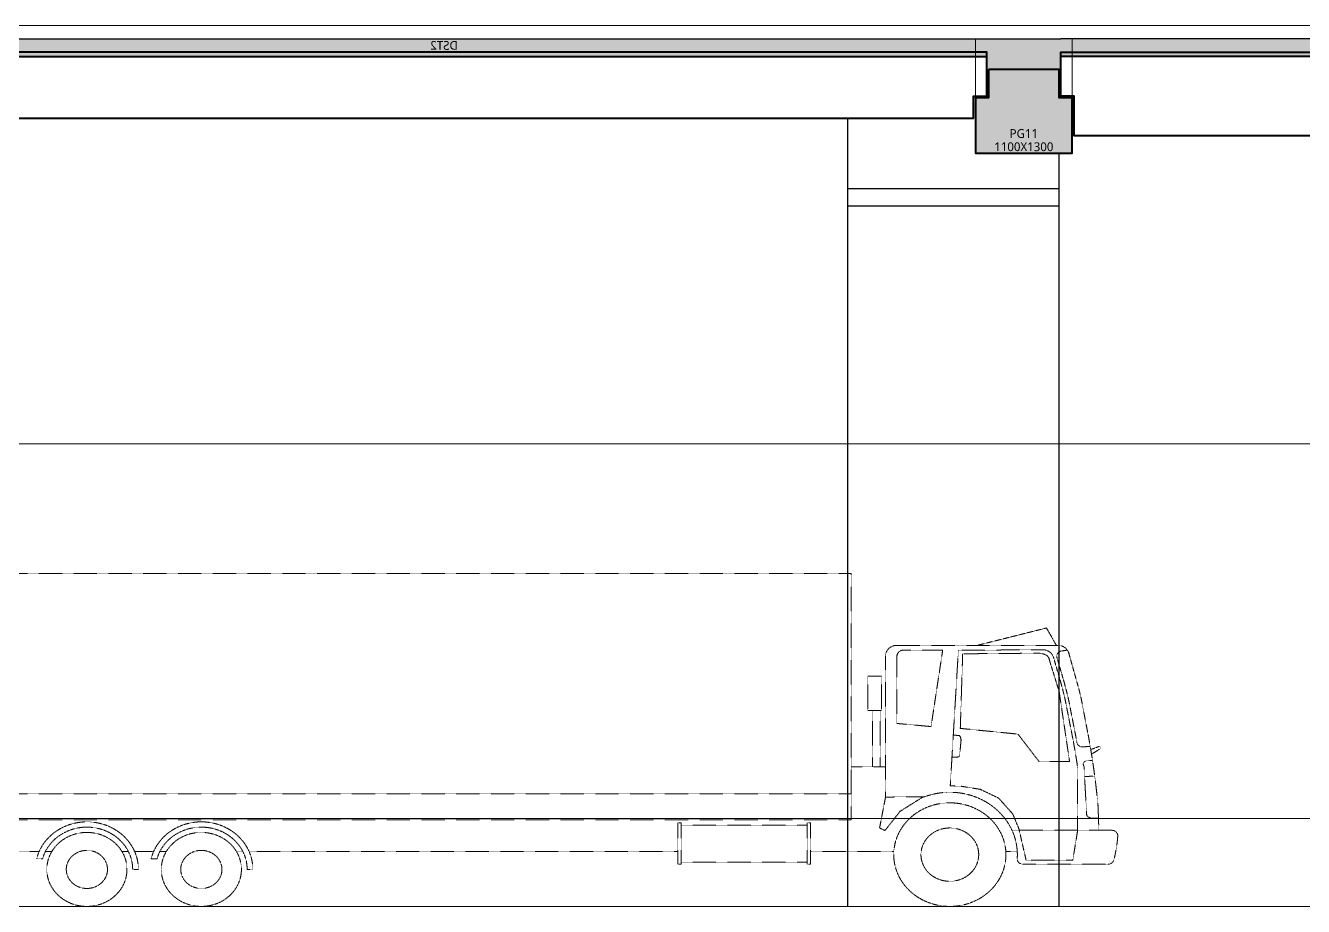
# Model space of a CAD drawing. Header units: millimetres. Extents: x 0 to 420000, y 0 to 297000.
# Drawn here: x 190775 to 205289, y 33450 to 43450 of the extents above; entities that cross this region are included whole.
import ezdxf
from ezdxf.enums import TextEntityAlignment as Align

# ---------------------------------------------------------------- set-up
doc = ezdxf.new("R2010")
doc.units = ezdxf.units.MM
doc.linetypes.add('CEN', pattern=[62, 60, -1, 0, -1])
doc.linetypes.add('HIDDEN', pattern=[0.375, 0.25, -0.125])
for name, color, linetype, lineweight in [('A-AXIS-LINE', 1, 'CEN', 15), ('A-CONC-LIN1', 2, 'Continuous', 40), ('A-CONC-LIN2', 7, 'Continuous', 25), ('A-ELEV-LIN2', 7, 'Continuous', 25), ('A-WAXM-PANL', 6, 'Continuous', 20), ('A-XXXX-FIN2', 6, 'Continuous', 20), ('A-XXXX-HID', 8, 'HIDDEN', 18)]:
    doc.layers.add(name, color=color, linetype=linetype, lineweight=lineweight)
doc.layers.add('A-CONC-SOLD', color=253, linetype='CEN')
doc.layers.add('A-XXXX-NPLT', color=144, linetype='Continuous', lineweight=15, plot=False)
doc.styles.add('맑은고딕', font='')
doc.styles.get('맑은고딕').set_extended_font_data('Malgun Gothic')

# ---------------------------------------------------------------- blocks, each defined once
blk = doc.blocks.new('axis(211208)')
at = {"layer": 'A-AXIS-LINE', "ltscale": 1000}
for p, q in [((4631788.1, -422118.7), (4955413.1, -422118.7)), ((4631788.1, -426868.7), (4955413.1, -426868.7)), ((4631788.1, -431118.7), (4955413.1, -431118.7)), ((4631788.1, -432118.7), (4955413.1, -432118.7))]:
    blk.add_line(p, q, dxfattribs=at)
blk = doc.blocks.new('지하2층')
at = {"layer": 'A-XXXX-FIN2'}
blk.add_line((4759324, -392119), (4801324, -392119), dxfattribs=at)
blk = doc.blocks.new('DTS1_2')
at = {"layer": 'A-CONC-SOLD'}
h = blk.add_hatch(color=256, dxfattribs=at)
h.dxf.hatch_style = 1
h.paths.add_polyline_path([(-7480, 0), (-7480, -150), (7480, -150), (7480, 0)])
h = blk.add_hatch(color=256, dxfattribs=at)
h.dxf.hatch_style = 1
h.paths.add_polyline_path([(-7480, -150), (-7480, -200), (7480, -200), (7480, -150)])
at = {"layer": 'A-CONC-LIN1'}
blk.add_line((7480, -200), (-7480, -200), dxfattribs=at)
at = {"layer": 'A-CONC-LIN1', "color": 2}
blk.add_lwpolyline([(7330, -1100), (-7330, -1100), (-7330, -650), (-7480, -650), (-7480, -150), (7480, -150), (7480, -650), (7330, -650)], close=True, dxfattribs=at)
at = {"layer": 'A-CONC-LIN2'}
blk.add_line((7480, 0), (-7480, 0), dxfattribs=at)
blk = doc.blocks.new('PG11')
at = {"layer": 'A-CONC-SOLD'}
h = blk.add_hatch(color=256, dxfattribs=at)
h.dxf.hatch_style = 1
h.paths.add_polyline_path([(-420, 0), (420, 0), (420, -350), (-420, -350)])
h = blk.add_hatch(color=256, dxfattribs=at)
h.dxf.hatch_style = 1
h.paths.add_polyline_path([(-400, -350), (-400, -670), (-550, -670), (-550, -1300), (550, -1300), (550, -670), (400, -670), (400, -350)])
at = {"layer": 'A-CONC-LIN1', "ltscale": 2}
blk.add_lwpolyline([(-400, -350), (-400, -670), (-550, -670), (-550, -1300), (550, -1300), (550, -670), (400, -670), (400, -350)], close=True, dxfattribs=at)
at = {"layer": 'A-CONC-LIN2'}
blk.add_line((-420, 0), (420, 0), dxfattribs=at)
at = {"layer": 'A-XXXX-NPLT'}
blk.add_lwpolyline([(550, -1300), (-550, -1300), (-550, 0), (550, 0)], close=True, dxfattribs=at)
at = {"layer": 'A-XXXX-NPLT', "style": '맑은고딕'}
for s, p in [('PG11', (0, -1075)), ('1100X1300', (0, -1225))]:
    blk.add_text(s, height=100, dxfattribs=at).set_placement(p, align=Align.MIDDLE)
blk = doc.blocks.new('DTS2_3')
at = {"layer": 'A-CONC-SOLD'}
h = blk.add_hatch(color=256, dxfattribs=at)
h.dxf.hatch_style = 1
h.paths.add_polyline_path([(13000, 0), (13000, -150), (320, -150), (320, 0)])
h = blk.add_hatch(color=256, dxfattribs=at)
h.dxf.hatch_style = 1
h.paths.add_polyline_path([(320, -150), (320, -200), (12980, -200), (12980, -150)])
at = {"layer": 'A-CONC-LIN1'}
blk.add_line((12980, -200), (320, -200), dxfattribs=at)
at = {"layer": 'A-CONC-LIN1', "color": 2}
blk.add_lwpolyline([(12830, -900), (470, -900), (470, -650), (320, -650), (320, -150), (12980, -150), (12980, -650), (12830, -650)], close=True, dxfattribs=at)
at = {"layer": 'A-CONC-LIN2'}
blk.add_line((13000, 0), (320, 0), dxfattribs=at)
at = {"layer": 'A-XXXX-NPLT', "style": '맑은고딕'}
blk.add_text('DST2', height=100, dxfattribs=at).set_placement((6485, -75), align=Align.MIDDLE)
blk = doc.blocks.new('냉동층(220321)')
at = {"layer": 'A-ELEV-LIN2'}
for p, q in [((4770424, -412119), (4770424, -403169)), ((4772824, -412119), (4772824, -403569)), ((4770424, -403969), (4772824, -403969)), ((4772824, -404169), (4770424, -404169))]:
    blk.add_line(p, q, dxfattribs=at)
at = {"layer": 'A-XXXX-FIN2'}
blk.add_line((4801324, -402119), (4759324, -402119), dxfattribs=at)
at = {"xscale": -1}
blk.add_blockref('DTS2_3', (4772324, -402269), dxfattribs=at)
blk.add_blockref('PG11', (4772424, -402269))
at = {"layer": 'A-WAXM-PANL'}
blk.add_blockref('DTS1_2', (4780324, -402269), dxfattribs=at)
blk = doc.blocks.new('11ton')
at = {"layer": 'A-XXXX-HID', "color": 253, "ltscale": 10}
for p, q in [((8763845, 883232), (8774735, 883232)), ((8763845, 883232), (8763845, 880436)), ((8774735, 883232), (8774735, 880436)), ((8776168, 882416), (8776953, 882613)), ((8776953, 882613), (8777065, 882416)), ((8775261, 882322), (8775254, 882299)), ((8775255, 882416), (8777081, 882416)), ((8775280, 882346), (8775261, 882322)), ((8775298, 882357), (8775280, 882346)), ((8775336, 882363), (8775298, 882357)), ((8775774, 882363), (8775336, 882363)), ((8775642, 881494), (8775774, 882363)), ((8775860, 880821), (8775952, 882360)), ((8775952, 882360), (8776908, 882366)), ((8775974, 881473), (8776001, 882320)), ((8776001, 882320), (8776880, 882327)), ((8776880, 882327), (8776927, 882316)), ((8776927, 882316), (8776961, 882298)), ((8777125, 882352), (8777190, 882362)), ((8777206, 882329), (8777293, 882018)), ((8775125, 882296), (8775125, 880694)), ((8775254, 882299), (8775254, 881529)), ((8776961, 882298), (8776980, 882273)), ((8776980, 882273), (8776988, 882242)), ((8776988, 882242), (8777097, 881890)), ((8777033, 882278), (8777123, 881968)), ((8777072, 882278), (8777162, 881968)), ((8774925, 882067), (8774925, 881677)), ((8774925, 882067), (8775078, 882067)), ((8775078, 882067), (8775078, 881677)), ((8777097, 881890), (8777215, 881096)), ((8774925, 881677), (8775078, 881677)), ((8774975, 881677), (8774975, 881036)), ((8775065, 881677), (8775065, 881036)), ((8777193, 881657), (8777252, 881356)), ((8777232, 881657), (8777291, 881356)), ((8777367, 881707), (8777425, 881406)), ((8775254, 881529), (8775642, 881494)), ((8776629, 881408), (8775974, 881473)), ((8775894, 881397), (8775962, 881392)), ((8775962, 881392), (8775975, 881376)), ((8775983, 881346), (8775966, 881162)), ((8775975, 881376), (8775983, 881346)), ((8776869, 881096), (8776629, 881408)), ((8775930, 881148), (8775880, 881147)), ((8775942, 881147), (8775930, 881148)), ((8775957, 881152), (8775942, 881147)), ((8775966, 881162), (8775957, 881152)), ((8777370, 881263), (8777450, 881270)), ((8777456, 881232), (8777560, 881272)), ((8777563, 881241), (8777465, 881181)), ((8777560, 881272), (8777563, 881241)), ((8774735, 881036), (8775125, 881036)), ((8776869, 881096), (8777215, 881096)), ((8777307, 881026), (8777307, 880316)), ((8777372, 881059), (8777379, 881037)), ((8777379, 881037), (8777409, 880497)), ((8777406, 881104), (8777476, 881111)), ((8777385, 880926), (8777501, 880932)), ((8763845, 880731), (8774735, 880731)), ((8775985, 880816), (8775860, 880821)), ((8776202, 880781), (8775985, 880816)), ((8776410, 880681), (8776202, 880781)), ((8775057, 880342), (8775125, 880694)), ((8775551, 880695), (8775125, 880694)), ((8775551, 880695), (8775289, 880531)), ((8776570, 880501), (8776410, 880681)), ((8777539, 880585), (8777548, 880316)), ((8763845, 880436), (8774735, 880436)), ((8764789, 880076), (8764685, 880436)), ((8775289, 880531), (8775119, 880314)), ((8776639, 880335), (8776570, 880501)), ((8777448, 880462), (8777543, 880461)), ((8772764, 880400), (8772764, 879932)), ((8772764, 880400), (8772803, 880400)), ((8772803, 880400), (8772803, 879932)), ((8772803, 880376), (8774233, 880376)), ((8774233, 880400), (8774233, 879932)), ((8774233, 880400), (8774272, 880400)), ((8774272, 880400), (8774272, 879932)), ((8775119, 880314), (8775057, 880342)), ((8777697, 880316), (8776561, 880316)), ((8776721, 879979), (8776639, 880335)), ((8777307, 880316), (8777252, 879979)), ((8764789, 880076), (8765513, 880076)), ((8765484, 879992), (8765551, 879992)), ((8765584, 880076), (8765657, 880076)), ((8766452, 880076), (8766525, 880076)), ((8766596, 880076), (8766813, 880076)), ((8766784, 879992), (8766851, 879992)), ((8766884, 880076), (8766957, 880076)), ((8767752, 880076), (8767825, 880076)), ((8767896, 880076), (8772764, 880076)), ((8774272, 880076), (8775219, 880076)), ((8776491, 880076), (8776621, 880076)), ((8766574, 879872), (8766639, 879872)), ((8767874, 879872), (8767939, 879872)), ((8772764, 879932), (8772803, 879932)), ((8772803, 879956), (8774233, 879956)), ((8774233, 879932), (8774272, 879932)), ((8776685, 879932), (8777654, 879932)), ((8777252, 879979), (8776721, 879979))]:
    blk.add_line(p, q, dxfattribs=at)
at = {"layer": 'A-XXXX-HID', "color": 253, "ltscale": 10, "extrusion": (0, 0, -1)}
for centre, major_axis, start_param, end_param in [((8775255, 882296), (130, 0), 3.141593, 4.712389), ((8776908, 882246), (-130, 0), 1.570796, 2.865583), ((8777135, 882293), (65, 0), 2.881287, 4.560965), ((8777081, 882296), (130, 0), -1.570796, -0.27601), ((8774654, 881315), (2746, 0), -0.280953, -0.155414), ((8773929, 881191), (-3302, 0), 2.884042, 2.988135), ((8773968, 881191), (3302, 0), -0.25755, -0.153458), ((8767160, 879745), (10242, 0), -0.171191, -0.13592), ((8767199, 879745), (-10242, 0), 2.970402, 2.975081), ((8777363, 881322), (65, 0), 1.46916, 2.975081), ((8767333, 879795), (10242, 0), -0.171191, -0.083628), ((8777410, 881068), (39, 0), 2.890465, 4.602463), ((8775855, 880040), (-767, 0), 1.196111, 3.204133), ((8775550, 880755), (65, 0), 1.196111, 1.56858), ((8766054, 879872), (-585, 0), 0.224093, 3.141593), ((8767354, 879872), (585, 0), 3.365686, 6.283185), ((8777448, 880498), (39, 0), 1.584034, 3.08948), ((8766054, 879872), (-520, 0), 0.25268, 3.141593), ((8766054, 879872), (-455, 0), 4.712389, 10.995574), ((8767354, 879872), (520, 0), 3.394273, 6.283185), ((8767354, 879872), (-455, 0), 4.712389, 10.995574), ((8777697, 880256), (-65, 0), 1.570796, 3.205768), ((8776016, 880356), (1750, 0), 0.064175, 0.23602), ((8766054, 879872), (234, 0), 1.570796326797194, 7.853981633976781), ((8767354, 879872), (234, 0), 1.570796326797758, 7.853981633977343), ((8776685, 879992), (-65, 0), 4.712389, 6.345726), ((8777654, 879992), (-65, 0), 3.377612, 4.712389)]:
    blk.add_ellipse(centre, major_axis=major_axis, ratio=0.923077, start_param=start_param, end_param=end_param, dxfattribs=at)
for major_axis in [(-637, 0), (-328, 0)]:
    blk.add_ellipse((8775855, 880040), major_axis=major_axis, ratio=0.923077, dxfattribs=at)

msp = doc.modelspace()

# ---------------------------------------------------------------- block references
for name, p in [('냉동층(220321)', (-4570311.3, 445568.7)), ('11ton', (-8574582.7, -846001.9)), ('지하2층', (-4570311.3, 425568.7))]:
    msp.add_blockref(name, p)
at = {"layer": 'A-AXIS-LINE'}
msp.add_blockref('axis(211208)', (-4581588.1, 465568.7), dxfattribs=at)

doc.saveas('drawing.dxf')
